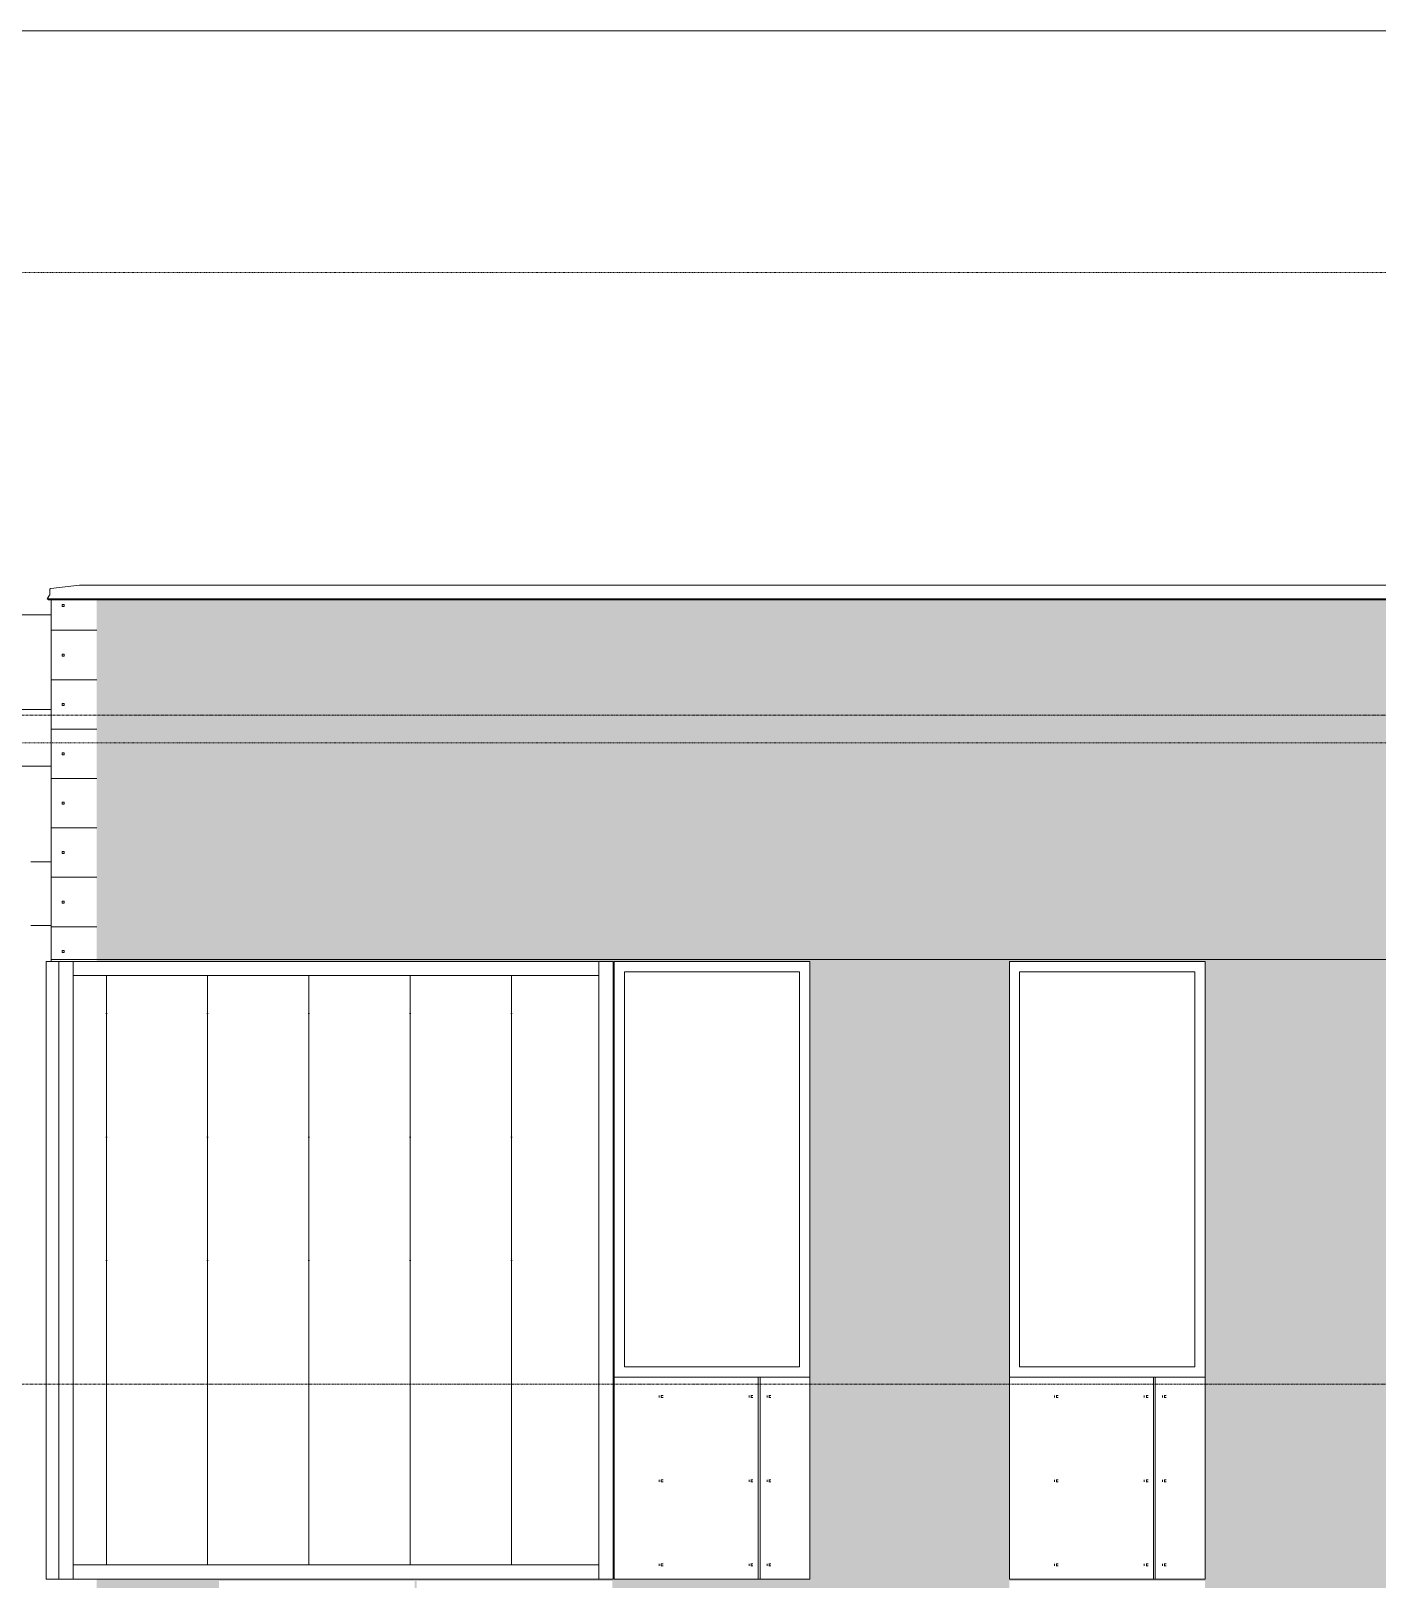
# Model space of a CAD drawing. Header units: inches. Extents: x -4169 to 1533, y -251 to 585.
# Drawn here: x -1072.8 to -811.3, y 226.1 to 527 of the extents above; entities that cross this region are included whole.
import ezdxf

# ---------------------------------------------------------------- set-up
doc = ezdxf.new("R2010")
doc.units = ezdxf.units.IN
doc.header["$MEASUREMENT"] = 0
doc.linetypes.add('Aligning Line 1_8_', pattern=[0.25, 0.125, -0.125])
doc.linetypes.add('Grid Line 1_2_', pattern=[0.875, 0.5, -0.125, 0.125, -0.125])
for name, color, linetype, lineweight in [('0-4', 10, 'Continuous', 5), ('A-FLOR-LEVL-1', 51, 'Grid Line 1_2_', 9), ('A-GENM', 5, 'Continuous', 9), ('A-GLAZ-CWMG', 51, 'Continuous', 9), ('A-WALL', 113, 'Continuous', 13), ('A-WALL-PATT-1', 111, 'Continuous', 9), ('G-ANNO-SYMB', 111, 'Aligning Line 1_8_', 9), ('G-ANNO-SYMB-1', 147, 'Aligning Line 1_8_', 9)]:
    doc.layers.add(name, color=color, linetype=linetype, lineweight=lineweight)
pattern_1 = [(0, (-186.854, 136.604), (-120, 76.8), [0.392, -119.607]), (0, (-186.854, 136.996), (-120, 76.8), [0.392, -119.607]), (0, (-186.854, 146.204), (-120, 76.8), [0.392, -119.607]), (0, (-186.854, 146.596), (-120, 76.8), [0.392, -119.607]), (0, (-186.854, 155.804), (-120, 76.8), [0.392, -119.607]), (0, (-186.854, 156.196), (-120, 76.8), [0.392, -119.607]), (0, (-186.854, 165.404), (-120, 76.8), [0.392, -119.607]), (0, (-186.854, 165.796), (-120, 76.8), [0.392, -119.607]), (0, (-186.854, 175.004), (-120, 76.8), [0.392, -119.607]), (0, (-186.854, 175.396), (-120, 76.8), [0.392, -119.607]), (0, (-186.854, 184.604), (-120, 76.8), [0.392, -119.607]), (0, (-186.854, 184.996), (-120, 76.8), [0.392, -119.607]), (0, (-186.854, 194.204), (-120, 76.8), [0.392, -119.607]), (0, (-186.854, 194.596), (-120, 76.8), [0.392, -119.607]), (0, (-186.854, 203.804), (-120, 76.8), [0.392, -119.607]), (0, (-186.854, 204.196), (-120, 76.8), [0.392, -119.607]), (0, (-166.854, 136.604), (-120, 76.8), [0.392, -119.607]), (0, (-166.854, 136.996), (-120, 76.8), [0.392, -119.607]), (0, (-166.854, 146.204), (-120, 76.8), [0.392, -119.607]), (0, (-166.854, 146.596), (-120, 76.8), [0.392, -119.607]), (0, (-166.854, 155.804), (-120, 76.8), [0.392, -119.607]), (0, (-166.854, 156.196), (-120, 76.8), [0.392, -119.607]), (0, (-166.854, 165.404), (-120, 76.8), [0.392, -119.607]), (0, (-166.854, 165.796), (-120, 76.8), [0.392, -119.607]), (0, (-166.854, 175.004), (-120, 76.8), [0.392, -119.607]), (0, (-166.854, 175.396), (-120, 76.8), [0.392, -119.607]), (0, (-166.854, 184.604), (-120, 76.8), [0.392, -119.607]), (0, (-166.854, 184.996), (-120, 76.8), [0.392, -119.607]), (0, (-166.854, 194.204), (-120, 76.8), [0.392, -119.607]), (0, (-166.854, 194.596), (-120, 76.8), [0.392, -119.607]), (0, (-166.854, 203.804), (-120, 76.8), [0.392, -119.607]), (0, (-166.854, 204.196), (-120, 76.8), [0.392, -119.607]), (0, (-146.854, 136.604), (-120, 76.8), [0.392, -119.607]), (0, (-146.854, 136.996), (-120, 76.8), [0.392, -119.607]), (0, (-146.854, 146.204), (-120, 76.8), [0.392, -119.607]), (0, (-146.854, 146.596), (-120, 76.8), [0.392, -119.607]), (0, (-146.854, 155.804), (-120, 76.8), [0.392, -119.607]), (0, (-146.854, 156.196), (-120, 76.8), [0.392, -119.607]), (0, (-146.854, 165.404), (-120, 76.8), [0.392, -119.607]), (0, (-146.854, 165.796), (-120, 76.8), [0.392, -119.607]), (0, (-146.854, 175.004), (-120, 76.8), [0.392, -119.607]), (0, (-146.854, 175.396), (-120, 76.8), [0.392, -119.607]), (0, (-146.854, 184.604), (-120, 76.8), [0.392, -119.607]), (0, (-146.854, 184.996), (-120, 76.8), [0.392, -119.607]), (0, (-146.854, 194.204), (-120, 76.8), [0.392, -119.607]), (0, (-146.854, 194.596), (-120, 76.8), [0.392, -119.607]), (0, (-146.854, 203.804), (-120, 76.8), [0.392, -119.607]), (0, (-146.854, 204.196), (-120, 76.8), [0.392, -119.607]), (0, (-126.854, 136.604), (-120, 76.8), [0.392, -119.607]), (0, (-126.854, 136.996), (-120, 76.8), [0.392, -119.607]), (0, (-126.854, 146.204), (-120, 76.8), [0.392, -119.607]), (0, (-126.854, 146.596), (-120, 76.8), [0.392, -119.607]), (0, (-126.854, 155.804), (-120, 76.8), [0.392, -119.607]), (0, (-126.854, 156.196), (-120, 76.8), [0.392, -119.607]), (0, (-126.854, 165.404), (-120, 76.8), [0.392, -119.607]), (0, (-126.854, 165.796), (-120, 76.8), [0.392, -119.607]), (0, (-126.854, 175.004), (-120, 76.8), [0.392, -119.607]), (0, (-126.854, 175.396), (-120, 76.8), [0.392, -119.607]), (0, (-126.854, 184.604), (-120, 76.8), [0.392, -119.607]), (0, (-126.854, 184.996), (-120, 76.8), [0.392, -119.607]), (0, (-126.854, 194.204), (-120, 76.8), [0.392, -119.607]), (0, (-126.854, 194.596), (-120, 76.8), [0.392, -119.607]), (0, (-126.854, 203.804), (-120, 76.8), [0.392, -119.607]), (0, (-126.854, 204.196), (-120, 76.8), [0.392, -119.607]), (0, (-106.854, 136.604), (-120, 76.8), [0.392, -119.607]), (0, (-106.854, 136.996), (-120, 76.8), [0.392, -119.607]), (0, (-106.854, 146.204), (-120, 76.8), [0.392, -119.607]), (0, (-106.854, 146.596), (-120, 76.8), [0.392, -119.607]), (0, (-106.854, 155.804), (-120, 76.8), [0.392, -119.607]), (0, (-106.854, 156.196), (-120, 76.8), [0.392, -119.607]), (0, (-106.854, 165.404), (-120, 76.8), [0.392, -119.607]), (0, (-106.854, 165.796), (-120, 76.8), [0.392, -119.607]), (0, (-106.854, 175.004), (-120, 76.8), [0.392, -119.607]), (0, (-106.854, 175.396), (-120, 76.8), [0.392, -119.607]), (0, (-106.854, 184.604), (-120, 76.8), [0.392, -119.607]), (0, (-106.854, 184.996), (-120, 76.8), [0.392, -119.607]), (0, (-106.854, 194.204), (-120, 76.8), [0.392, -119.607]), (0, (-106.854, 194.596), (-120, 76.8), [0.392, -119.607]), (0, (-106.854, 203.804), (-120, 76.8), [0.392, -119.607]), (0, (-106.854, 204.196), (-120, 76.8), [0.392, -119.607]), (0, (-86.854, 136.604), (-120, 76.8), [0.392, -119.607]), (0, (-86.854, 136.996), (-120, 76.8), [0.392, -119.607]), (0, (-86.854, 146.204), (-120, 76.8), [0.392, -119.607]), (0, (-86.854, 146.596), (-120, 76.8), [0.392, -119.607]), (0, (-86.854, 155.804), (-120, 76.8), [0.392, -119.607]), (0, (-86.854, 156.196), (-120, 76.8), [0.392, -119.607]), (0, (-86.854, 165.404), (-120, 76.8), [0.392, -119.607]), (0, (-86.854, 165.796), (-120, 76.8), [0.392, -119.607]), (0, (-86.854, 175.004), (-120, 76.8), [0.392, -119.607]), (0, (-86.854, 175.396), (-120, 76.8), [0.392, -119.607]), (0, (-86.854, 184.604), (-120, 76.8), [0.392, -119.607]), (0, (-86.854, 184.996), (-120, 76.8), [0.392, -119.607]), (0, (-86.854, 194.204), (-120, 76.8), [0.392, -119.607]), (0, (-86.854, 194.596), (-120, 76.8), [0.392, -119.607]), (0, (-86.854, 203.804), (-120, 76.8), [0.392, -119.607]), (0, (-86.854, 204.196), (-120, 76.8), [0.392, -119.607]), (90, (-193.31, 151.2), (-120, 7e-15), [9.6, -67.2]), (90, (-186.85, 136.6), (-120, 7e-15), [0.392, -76.407]), (90, (-186.85, 146.2), (-120, 7e-15), [0.392, -76.407]), (90, (-186.85, 155.8), (-120, 7e-15), [0.392, -76.407]), (90, (-186.85, 165.4), (-120, 7e-15), [0.392, -76.407]), (90, (-186.85, 175), (-120, 7e-15), [0.392, -76.407]), (90, (-186.85, 184.6), (-120, 7e-15), [0.392, -76.407]), (90, (-186.85, 194.2), (-120, 7e-15), [0.392, -76.407]), (90, (-186.85, 203.8), (-120, 7e-15), [0.392, -76.407]), (90, (-186.46, 136.6), (-120, 7e-15), [0.392, -76.407]), (90, (-186.46, 146.2), (-120, 7e-15), [0.392, -76.407]), (90, (-186.46, 155.8), (-120, 7e-15), [0.392, -76.407]), (90, (-186.46, 165.4), (-120, 7e-15), [0.392, -76.407]), (90, (-186.46, 175), (-120, 7e-15), [0.392, -76.407]), (90, (-186.46, 184.6), (-120, 7e-15), [0.392, -76.407]), (90, (-186.46, 194.2), (-120, 7e-15), [0.392, -76.407]), (90, (-186.46, 203.8), (-120, 7e-15), [0.392, -76.407]), (90, (-177.16, 170.4), (-120, 7e-15), [9.6, -67.2]), (90, (-177.16, 199.2), (-120, 7e-15), [9.6, -67.2]), (90, (-166.85, 136.6), (-120, 7e-15), [0.392, -76.407]), (90, (-166.85, 146.2), (-120, 7e-15), [0.392, -76.407]), (90, (-166.85, 155.8), (-120, 7e-15), [0.392, -76.407]), (90, (-166.85, 165.4), (-120, 7e-15), [0.392, -76.407]), (90, (-166.85, 175), (-120, 7e-15), [0.392, -76.407]), (90, (-166.85, 184.6), (-120, 7e-15), [0.392, -76.407]), (90, (-166.85, 194.2), (-120, 7e-15), [0.392, -76.407]), (90, (-166.85, 203.8), (-120, 7e-15), [0.392, -76.407]), (90, (-166.46, 136.6), (-120, 7e-15), [0.392, -76.407]), (90, (-166.46, 146.2), (-120, 7e-15), [0.392, -76.407]), (90, (-166.46, 155.8), (-120, 7e-15), [0.392, -76.407]), (90, (-166.46, 165.4), (-120, 7e-15), [0.392, -76.407]), (90, (-166.46, 175), (-120, 7e-15), [0.392, -76.407]), (90, (-166.46, 184.6), (-120, 7e-15), [0.392, -76.407]), (90, (-166.46, 194.2), (-120, 7e-15), [0.392, -76.407]), (90, (-166.46, 203.8), (-120, 7e-15), [0.392, -76.407]), (90, (-146.85, 136.6), (-120, 7e-15), [0.392, -76.407]), (90, (-146.85, 146.2), (-120, 7e-15), [0.392, -76.407]), (90, (-146.85, 155.8), (-120, 7e-15), [0.392, -76.407]), (90, (-146.85, 165.4), (-120, 7e-15), [0.392, -76.407]), (90, (-146.85, 175), (-120, 7e-15), [0.392, -76.407]), (90, (-146.85, 184.6), (-120, 7e-15), [0.392, -76.407]), (90, (-146.85, 194.2), (-120, 7e-15), [0.392, -76.407]), (90, (-146.85, 203.8), (-120, 7e-15), [0.392, -76.407]), (90, (-146.46, 136.6), (-120, 7e-15), [0.392, -76.407]), (90, (-146.46, 146.2), (-120, 7e-15), [0.392, -76.407]), (90, (-146.46, 155.8), (-120, 7e-15), [0.392, -76.407]), (90, (-146.46, 165.4), (-120, 7e-15), [0.392, -76.407]), (90, (-146.46, 175), (-120, 7e-15), [0.392, -76.407]), (90, (-146.46, 184.6), (-120, 7e-15), [0.392, -76.407]), (90, (-146.46, 194.2), (-120, 7e-15), [0.392, -76.407]), (90, (-146.46, 203.8), (-120, 7e-15), [0.392, -76.407]), (90, (-136.61, 141.6), (-120, 7e-15), [9.6, -67.2]), (90, (-136.61, 180), (-120, 7e-15), [9.6, -67.2]), (90, (-126.85, 136.6), (-120, 7e-15), [0.392, -76.407]), (90, (-126.85, 146.2), (-120, 7e-15), [0.392, -76.407]), (90, (-126.85, 155.8), (-120, 7e-15), [0.392, -76.407]), (90, (-126.85, 165.4), (-120, 7e-15), [0.392, -76.407]), (90, (-126.85, 175), (-120, 7e-15), [0.392, -76.407]), (90, (-126.85, 184.6), (-120, 7e-15), [0.392, -76.407]), (90, (-126.85, 194.2), (-120, 7e-15), [0.392, -76.407]), (90, (-126.85, 203.8), (-120, 7e-15), [0.392, -76.407]), (90, (-126.46, 136.6), (-120, 7e-15), [0.392, -76.407]), (90, (-126.46, 146.2), (-120, 7e-15), [0.392, -76.407]), (90, (-126.46, 155.8), (-120, 7e-15), [0.392, -76.407]), (90, (-126.46, 165.4), (-120, 7e-15), [0.392, -76.407]), (90, (-126.46, 175), (-120, 7e-15), [0.392, -76.407]), (90, (-126.46, 184.6), (-120, 7e-15), [0.392, -76.407]), (90, (-126.46, 194.2), (-120, 7e-15), [0.392, -76.407]), (90, (-126.46, 203.8), (-120, 7e-15), [0.392, -76.407]), (90, (-115.78, 160.8), (-120, 7e-15), [9.6, -67.2]), (90, (-106.85, 136.6), (-120, 7e-15), [0.392, -76.407]), (90, (-106.85, 146.2), (-120, 7e-15), [0.392, -76.407]), (90, (-106.85, 155.8), (-120, 7e-15), [0.392, -76.407]), (90, (-106.85, 165.4), (-120, 7e-15), [0.392, -76.407]), (90, (-106.85, 175), (-120, 7e-15), [0.392, -76.407]), (90, (-106.85, 184.6), (-120, 7e-15), [0.392, -76.407]), (90, (-106.85, 194.2), (-120, 7e-15), [0.392, -76.407]), (90, (-106.85, 203.8), (-120, 7e-15), [0.392, -76.407]), (90, (-106.46, 136.6), (-120, 7e-15), [0.392, -76.407]), (90, (-106.46, 146.2), (-120, 7e-15), [0.392, -76.407]), (90, (-106.46, 155.8), (-120, 7e-15), [0.392, -76.407]), (90, (-106.46, 165.4), (-120, 7e-15), [0.392, -76.407]), (90, (-106.46, 175), (-120, 7e-15), [0.392, -76.407]), (90, (-106.46, 184.6), (-120, 7e-15), [0.392, -76.407]), (90, (-106.46, 194.2), (-120, 7e-15), [0.392, -76.407]), (90, (-106.46, 203.8), (-120, 7e-15), [0.392, -76.407]), (90, (-95.1, 132), (-120, 7e-15), [9.6, -67.2]), (90, (-95.1, 189.6), (-120, 7e-15), [9.6, -67.2]), (90, (-86.85, 136.6), (-120, 7e-15), [0.392, -76.407]), (90, (-86.85, 146.2), (-120, 7e-15), [0.392, -76.407]), (90, (-86.85, 155.8), (-120, 7e-15), [0.392, -76.407]), (90, (-86.85, 165.4), (-120, 7e-15), [0.392, -76.407]), (90, (-86.85, 175), (-120, 7e-15), [0.392, -76.407]), (90, (-86.85, 184.6), (-120, 7e-15), [0.392, -76.407]), (90, (-86.85, 194.2), (-120, 7e-15), [0.392, -76.407]), (90, (-86.85, 203.8), (-120, 7e-15), [0.392, -76.407]), (90, (-86.46, 136.6), (-120, 7e-15), [0.392, -76.407]), (90, (-86.46, 146.2), (-120, 7e-15), [0.392, -76.407]), (90, (-86.46, 155.8), (-120, 7e-15), [0.392, -76.407]), (90, (-86.46, 165.4), (-120, 7e-15), [0.392, -76.407]), (90, (-86.46, 175), (-120, 7e-15), [0.392, -76.407]), (90, (-86.46, 184.6), (-120, 7e-15), [0.392, -76.407]), (90, (-86.46, 194.2), (-120, 7e-15), [0.392, -76.407]), (90, (-86.46, 203.8), (-120, 7e-15), [0.392, -76.407]), (180, (-82.16, 132), (-120, 76.8), [120, 0, 0, 0]), (180, (-82.16, 141.6), (-120, 76.8), [120, 0, 0, 0]), (180, (-82.16, 151.2), (-120, 76.8), [120, 0, 0, 0]), (180, (-82.16, 160.8), (-120, 76.8), [120, 0, 0, 0]), (180, (-82.16, 170.4), (-120, 76.8), [120, 0, 0, 0]), (180, (-82.16, 180), (-120, 76.8), [120, 0, 0, 0]), (180, (-82.16, 189.6), (-120, 76.8), [120, 0, 0, 0]), (180, (-82.16, 199.2), (-120, 76.8), [120, 0, 0, 0])]

# ---------------------------------------------------------------- blocks, each defined once
blk = doc.blocks.new('CTR - 2nd Phase_rvt-2-BUILDING ELEVATION - SOUTH')
at = {"layer": 'A-FLOR-LEVL-1'}
for p, q in [((9609.49, 394), (12558.48, 394)), ((9609.49, 264), (12558.48, 264))]:
    blk.add_line(p, q, dxfattribs=at)
at = {"layer": 'G-ANNO-SYMB-1'}
for p, q in [((12461.78, 526.95), (9706.24, 526.95)), ((12461.78, 388.59), (9706.24, 388.59))]:
    blk.add_line(p, q, dxfattribs=at)
blk = doc.blocks.new('CTR  - Topography_rvt-2-BUILDING ELEVATION - SOUTH')
at = {"layer": 'G-ANNO-SYMB-1'}
blk.add_line((12461.78, 480), (9742.88, 480), dxfattribs=at)
blk = doc.blocks.new('CTR - 1st Phase - Common Walls_rvt-2-BUILDING ELEVATION - SOUTH')
at = {"layer": 'A-FLOR-LEVL-1'}
for p, q in [((9609.49, 394), (12558.48, 394)), ((9609.49, 264), (12558.48, 264))]:
    blk.add_line(p, q, dxfattribs=at)
at = {"layer": 'G-ANNO-SYMB-1'}
for p, q in [((12461.73, 526.95), (9706.24, 526.95)), ((12428.12, 526.95), (9706.24, 526.95)), ((12461.78, 480), (9706.24, 480))]:
    blk.add_line(p, q, dxfattribs=at)
blk = doc.blocks.new('Basic Wall _ EXT - FIBER CEMENT - SMALL - ___-1820305-BUILDING ELEVATION - SOUTH')
at = {"layer": 'A-WALL'}
for p, q in [((9979.92, 417.44), (9979.92, 418.35)), ((9980.14, 418.6), (9985.72, 419.28)), ((9985.72, 419.28), (9985.78, 419.28)), ((10845.83, 419.28), (9985.75, 419.28)), ((9979.41, 416.57), (9979.88, 417.3)), ((9979.6, 416.45), (9979.41, 416.57)), ((9979.41, 416.57), (10852.17, 416.57)), ((9979.73, 416.42), (10851.85, 416.42))]:
    blk.add_line(p, q, dxfattribs=at)
at = {"layer": 'A-WALL', "flags": 128}
for points in [[(9979.92, 418.35), (9979.93, 418.41), (9979.95, 418.47), (9979.98, 418.52), (9980.03, 418.56), (9980.08, 418.59), (9980.14, 418.6)], [(9979.73, 416.42), (9979.72, 416.42), (9979.65, 416.43), (9979.6, 416.45)], [(9979.88, 417.3), (9979.9, 417.35), (9979.91, 417.39), (9979.92, 417.44)]]:
    blk.add_lwpolyline(points, dxfattribs=at)
blk = doc.blocks.new('_THE_ WINDOW _ DOOR - Window - 2nd _ 3rd Floors-V18-BUILDING ELEVATION - SOUTH')
at = {"layer": 'A-GENM'}
h = blk.add_hatch(dxfattribs=at)
h.set_pattern_fill('FP_39', color=256, style=0, pattern_type=2)
h.set_pattern_definition([(0, (12087.74, 163.18), (-38.4, 120.38), [0.392, -38.007]), (0, (12087.74, 163.57), (-38.4, 120.38), [0.392, -38.007]), (0, (12087.74, 179.54), (-38.4, 120.38), [0.392, -38.007]), (0, (12087.74, 179.93), (-38.4, 120.38), [0.392, -38.007]), (0, (12087.74, 195.89), (-38.4, 120.38), [0.392, -38.007]), (0, (12087.74, 196.29), (-38.4, 120.38), [0.392, -38.007]), (0, (12087.74, 212.25), (-38.4, 120.38), [0.392, -38.007]), (0, (12087.74, 212.64), (-38.4, 120.38), [0.392, -38.007]), (0, (12087.74, 228.61), (-38.4, 120.38), [0.392, -38.007]), (0, (12087.74, 229), (-38.4, 120.38), [0.392, -38.007]), (0, (12087.74, 244.96), (-38.4, 120.38), [0.392, -38.007]), (0, (12087.74, 245.36), (-38.4, 120.375), [0.392, -38.007]), (0, (12087.74, 261.32), (-38.4, 120.375), [0.392, -38.007]), (0, (12087.74, 261.71), (-38.4, 120.375), [0.392, -38.007]), (0, (12087.74, 277.68), (-38.4, 120.375), [0.392, -38.007]), (0, (12087.74, 278.07), (-38.4, 120.375), [0.392, -38.007]), (0, (12105.19, 163.18), (-38.4, 120.38), [0.392, -38.007]), (0, (12105.19, 163.57), (-38.4, 120.38), [0.392, -38.007]), (0, (12105.19, 179.54), (-38.4, 120.38), [0.392, -38.007]), (0, (12105.19, 179.93), (-38.4, 120.38), [0.392, -38.007]), (0, (12105.19, 195.89), (-38.4, 120.38), [0.392, -38.007]), (0, (12105.19, 196.29), (-38.4, 120.38), [0.392, -38.007]), (0, (12105.19, 212.25), (-38.4, 120.38), [0.392, -38.007]), (0, (12105.19, 212.64), (-38.4, 120.38), [0.392, -38.007]), (0, (12105.19, 228.61), (-38.4, 120.38), [0.392, -38.007]), (0, (12105.19, 229), (-38.4, 120.38), [0.392, -38.007]), (0, (12105.19, 244.96), (-38.4, 120.375), [0.392, -38.007]), (0, (12105.19, 245.36), (-38.4, 120.375), [0.392, -38.007]), (0, (12105.19, 261.32), (-38.4, 120.375), [0.392, -38.007]), (0, (12105.19, 261.71), (-38.4, 120.375), [0.392, -38.007]), (0, (12105.19, 277.68), (-38.4, 120.375), [0.392, -38.007]), (0, (12105.19, 278.07), (-38.4, 120.375), [0.392, -38.007]), (0, (12122.64, 163.18), (-38.4, 120.38), [0.392, -38.007]), (0, (12122.64, 163.57), (-38.4, 120.38), [0.392, -38.007]), (0, (12122.64, 179.54), (-38.4, 120.38), [0.392, -38.007]), (0, (12122.64, 179.93), (-38.4, 120.38), [0.392, -38.007]), (0, (12122.64, 195.89), (-38.4, 120.38), [0.392, -38.007]), (0, (12122.64, 196.29), (-38.4, 120.38), [0.392, -38.007]), (0, (12122.64, 212.25), (-38.4, 120.38), [0.392, -38.007]), (0, (12122.64, 212.64), (-38.4, 120.38), [0.392, -38.007]), (0, (12122.64, 228.61), (-38.4, 120.38), [0.392, -38.007]), (0, (12122.64, 229), (-38.4, 120.38), [0.392, -38.007]), (0, (12122.64, 244.96), (-38.4, 120.375), [0.392, -38.007]), (0, (12122.64, 245.36), (-38.4, 120.375), [0.392, -38.007]), (0, (12122.64, 261.32), (-38.4, 120.375), [0.392, -38.007]), (0, (12122.64, 261.71), (-38.4, 120.375), [0.392, -38.007]), (0, (12122.64, 277.68), (-38.4, 120.375), [0.392, -38.007]), (0, (12122.64, 278.07), (-38.4, 120.375), [0.392, -38.007]), (90, (12086.002, 160.625), (-38.4, 2e-15), [120, -0.375]), (90, (12086.377, 160.625), (-38.4, 2e-15), [120, -0.375]), (90, (12087.743, 163.18), (-38.4, 2e-15), [0.392, -119.982]), (90, (12087.743, 179.536), (-38.4, 2e-15), [0.392, -119.982]), (90, (12087.743, 195.893), (-38.4, 2e-15), [0.392, -119.982]), (90, (12087.743, 212.25), (-38.4, 2e-15), [0.392, -119.982]), (90, (12087.743, 228.607), (-38.4, 2e-15), [0.392, -119.982]), (90, (12087.743, 244.964), (-38.4, 2e-15), [0.392, -119.982]), (90, (12087.743, 261.322), (-38.4, 2e-15), [0.392, -119.982]), (90, (12087.743, 277.68), (-38.4, 2e-15), [0.392, -119.982]), (90, (12088.136, 163.18), (-38.4, 2e-15), [0.392, -119.982]), (90, (12088.136, 179.536), (-38.4, 2e-15), [0.392, -119.982]), (90, (12088.136, 195.893), (-38.4, 2e-15), [0.392, -119.982]), (90, (12088.136, 212.25), (-38.4, 2e-15), [0.392, -119.982]), (90, (12088.136, 228.607), (-38.4, 2e-15), [0.392, -119.982]), (90, (12088.136, 244.964), (-38.4, 2e-15), [0.392, -119.982]), (90, (12088.136, 261.322), (-38.4, 2e-15), [0.392, -119.982]), (90, (12088.136, 277.68), (-38.4, 2e-15), [0.392, -119.982]), (90, (12105.193, 163.18), (-38.4, 2e-15), [0.392, -119.982]), (90, (12105.193, 179.536), (-38.4, 2e-15), [0.392, -119.982]), (90, (12105.193, 195.893), (-38.4, 2e-15), [0.392, -119.982]), (90, (12105.193, 212.25), (-38.4, 2e-15), [0.392, -119.982]), (90, (12105.193, 228.607), (-38.4, 2e-15), [0.392, -119.982]), (90, (12105.193, 244.964), (-38.4, 2e-15), [0.392, -119.982]), (90, (12105.193, 261.322), (-38.4, 2e-15), [0.392, -119.982]), (90, (12105.193, 277.68), (-38.4, 2e-15), [0.392, -119.982]), (90, (12105.586, 163.18), (-38.4, 2e-15), [0.392, -119.982]), (90, (12105.586, 179.536), (-38.4, 2e-15), [0.392, -119.982]), (90, (12105.586, 195.893), (-38.4, 2e-15), [0.392, -119.982]), (90, (12105.586, 212.25), (-38.4, 2e-15), [0.392, -119.982]), (90, (12105.586, 228.607), (-38.4, 2e-15), [0.392, -119.982]), (90, (12105.586, 244.964), (-38.4, 2e-15), [0.392, -119.982]), (90, (12105.586, 261.322), (-38.4, 2e-15), [0.392, -119.982]), (90, (12105.586, 277.68), (-38.4, 2e-15), [0.392, -119.982]), (90, (12122.643, 163.18), (-38.4, 2e-15), [0.392, -119.982]), (90, (12122.643, 179.536), (-38.4, 2e-15), [0.392, -119.982]), (90, (12122.643, 195.893), (-38.4, 2e-15), [0.392, -119.982]), (90, (12122.643, 212.25), (-38.4, 2e-15), [0.392, -119.982]), (90, (12122.643, 228.607), (-38.4, 2e-15), [0.392, -119.982]), (90, (12122.643, 244.964), (-38.4, 2e-15), [0.392, -119.982]), (90, (12122.643, 261.322), (-38.4, 2e-15), [0.392, -119.982]), (90, (12122.643, 277.68), (-38.4, 2e-15), [0.392, -119.982]), (90, (12123.036, 163.18), (-38.4, 2e-15), [0.392, -119.982]), (90, (12123.036, 179.536), (-38.4, 2e-15), [0.392, -119.982]), (90, (12123.036, 195.893), (-38.4, 2e-15), [0.392, -119.982]), (90, (12123.036, 212.25), (-38.4, 2e-15), [0.392, -119.982]), (90, (12123.036, 228.607), (-38.4, 2e-15), [0.392, -119.982]), (90, (12123.036, 244.964), (-38.4, 2e-15), [0.392, -119.982]), (90, (12123.036, 261.322), (-38.4, 2e-15), [0.392, -119.982]), (90, (12123.036, 277.68), (-38.4, 2e-15), [0.392, -119.982]), (180, (12124.4, 160.25), (-38.4, 120.38), [38.025, -0.375]), (180, (12124.4, 160.62), (-38.4, 120.38), [38.025, -0.375])])
h.paths.add_polyline_path([(12082.4, 105.75), (12086, 105.77), (12086, 145), (12047.98, 145), (12047.98, 105.75), (12081.71, 105.75)], flags=0)
for p, q in [((12086, 225.75), (12047.98, 225.75)), ((12047.98, 225.75), (12047.98, 145)), ((12086, 145), (12086, 225.75)), ((12049.98, 147), (12049.98, 223.75)), ((12049.98, 223.75), (12084, 223.75)), ((12084, 223.75), (12084, 147)), ((12047.98, 145), (12047.98, 105.75)), ((12047.98, 145), (12086, 145)), ((12084, 147), (12049.98, 147)), ((12086, 105.75), (12086, 145)), ((12047.98, 105.75), (12086, 105.75))]:
    blk.add_line(p, q, dxfattribs=at)
blk = doc.blocks.new('Basic Wall _ EXT - FIBER CEMENT - SMALL - ___-1939673-BUILDING ELEVATION - SOUTH')
at = {"layer": 'A-WALL'}
for p, q in [((9979.92, 418.35), (9979.92, 417.44)), ((9985.72, 419.28), (9980.14, 418.6)), ((9985.78, 419.28), (9985.72, 419.28)), ((9979.88, 417.3), (9979.41, 416.57)), ((9979.41, 416.57), (9979.6, 416.45))]:
    blk.add_line(p, q, dxfattribs=at)
at = {"layer": 'A-WALL', "flags": 128}
for points in [[(9980.14, 418.6), (9980.08, 418.59), (9980.03, 418.56), (9979.98, 418.52), (9979.95, 418.47), (9979.93, 418.41), (9979.92, 418.35)], [(9979.6, 416.45), (9979.65, 416.43), (9979.72, 416.42)], [(9979.92, 417.44), (9979.91, 417.39), (9979.9, 417.35), (9979.88, 417.3)]]:
    blk.add_lwpolyline(points, dxfattribs=at)
blk = doc.blocks.new('Rectangular Mullion - Profile_Polycarbonate_Upper and left-V41-BUILDING ELEVATION - SOUTH')
at = {"layer": 'A-GLAZ-CWMG'}
for p, q in [((9979.19, 346.12), (9981.69, 346.12)), ((9979.19, 226.12), (9979.19, 346.12)), ((9981.69, 226.12), (9979.19, 226.12))]:
    blk.add_line(p, q, dxfattribs=at)
blk = doc.blocks.new('077123 - Manufactured Gutters and Downspouts - 077123 - Manufactured Gutters and Downspouts-2003419-BUILDING ELEVATION - SOUTH')
at = {"layer": 'A-GENM'}
for p, q in [((9969.52, 413.51), (9980.19, 413.51)), ((9980.19, 395.11), (9969.52, 395.11)), ((9972.88, 384.1), (9980.19, 384.1)), ((9976.21, 365.5), (9980.19, 365.5)), ((9980.19, 353.15), (9976.21, 353.15)), ((9976.21, 353.15), (9980.19, 353.15))]:
    blk.add_line(p, q, dxfattribs=at)
blk = doc.blocks.new('Rectangular Mullion - Profile_Polycarbonate_Upper and left-1994732-BUILDING ELEVATION - SOUTH')
at = {"layer": 'A-GLAZ-CWMG'}
for p, q in [((9984.44, 346.12), (10086.64, 346.12)), ((9984.44, 343.38), (9984.44, 346.12)), ((10086.64, 346.12), (10086.64, 343.38)), ((10086.64, 343.38), (9984.44, 343.38))]:
    blk.add_line(p, q, dxfattribs=at)
blk = doc.blocks.new('Rectangular Mullion - Profile_Polycarbonate_Lower-1994733-BUILDING ELEVATION - SOUTH')
at = {"layer": 'A-GLAZ-CWMG'}
for p, q in [((9984.44, 226.12), (9984.44, 228.87)), ((9984.44, 228.87), (10086.64, 228.87)), ((10086.64, 228.87), (10086.64, 226.12)), ((10086.64, 226.12), (9984.44, 226.12))]:
    blk.add_line(p, q, dxfattribs=at)
blk = doc.blocks.new('Rectangular Mullion - Profile_Polycarbonate_Upper and left-V46-BUILDING ELEVATION - SOUTH')
at = {"layer": 'A-GLAZ-CWMG'}
for p, q in [((9981.69, 346.12), (9984.44, 346.12)), ((9981.69, 226.12), (9981.69, 346.12)), ((9984.44, 346.12), (9984.44, 226.12)), ((9984.44, 226.12), (9981.69, 226.12))]:
    blk.add_line(p, q, dxfattribs=at)
blk = doc.blocks.new('Rectangular Mullion - Profile_Polycarbonate_right-1741241-BUILDING ELEVATION - SOUTH')
at = {"layer": 'A-GLAZ-CWMG'}
for p, q in [((11103.86, 346.13), (11106.61, 346.13)), ((11103.86, 226.12), (11103.86, 346.13)), ((11106.61, 346.13), (11106.61, 226.12)), ((11106.61, 226.12), (11103.86, 226.12))]:
    blk.add_line(p, q, dxfattribs=at)

msp = doc.modelspace()

# ---------------------------------------------------------------- hatches: boundary and pattern name
at = {"layer": 'A-WALL-PATT-1'}
h = msp.add_hatch(dxfattribs=at)
h.set_pattern_fill('FP_35', color=256, style=0, pattern_type=2)
h.set_pattern_definition(pattern_1)
h.paths.add_polyline_path([(-1068.92, 346.5), (-1060.05, 346.5), (-1060.05, 416.42), (-1068.92, 416.42), (-1068.92, 348.25)], flags=0)
h = msp.add_hatch(dxfattribs=at)
h.set_pattern_fill('FP_35', color=256, style=0, pattern_type=2)
h.set_pattern_definition(pattern_1)
h.paths.add_polyline_path([(-1060.05, 346.5), (-197.72, 346.5), (-197.72, 416.42), (-1060.05, 416.42), (-1060.05, 348.25)], flags=0)
h = msp.add_hatch(dxfattribs=at)
h.set_pattern_fill('FP_34', color=256, style=0, pattern_type=2)
h.set_pattern_definition([(0, (-190.17, 108.3), (-38.4, 120.375), [0.392, -38.007]), (0, (-190.17, 108.7), (-38.4, 120.375), [0.392, -38.007]), (0, (-190.17, 124.66), (-38.4, 120.375), [0.392, -38.007]), (0, (-190.17, 125.05), (-38.4, 120.375), [0.392, -38.007]), (0, (-190.17, 141.02), (-38.4, 120.375), [0.392, -38.007]), (0, (-190.17, 141.41), (-38.4, 120.375), [0.392, -38.007]), (0, (-190.17, 157.38), (-38.4, 120.375), [0.392, -38.007]), (0, (-190.17, 157.77), (-38.4, 120.375), [0.392, -38.007]), (0, (-190.17, 173.73), (-38.4, 120.375), [0.392, -38.007]), (0, (-190.17, 174.12), (-38.4, 120.375), [0.392, -38.007]), (0, (-190.17, 190.09), (-38.4, 120.375), [0.392, -38.007]), (0, (-190.17, 190.48), (-38.4, 120.375), [0.392, -38.007]), (0, (-190.17, 206.45), (-38.4, 120.375), [0.392, -38.007]), (0, (-190.17, 206.84), (-38.4, 120.375), [0.392, -38.007]), (0, (-190.17, 222.8), (-38.4, 120.375), [0.392, -38.007]), (0, (-190.17, 223.2), (-38.4, 120.375), [0.392, -38.007]), (0, (-172.72, 108.3), (-38.4, 120.375), [0.392, -38.007]), (0, (-172.72, 108.7), (-38.4, 120.375), [0.392, -38.007]), (0, (-172.72, 124.66), (-38.4, 120.375), [0.392, -38.007]), (0, (-172.72, 125.05), (-38.4, 120.375), [0.392, -38.007]), (0, (-172.72, 141.02), (-38.4, 120.375), [0.392, -38.007]), (0, (-172.72, 141.41), (-38.4, 120.375), [0.392, -38.007]), (0, (-172.72, 157.38), (-38.4, 120.375), [0.392, -38.007]), (0, (-172.72, 157.77), (-38.4, 120.375), [0.392, -38.007]), (0, (-172.72, 173.73), (-38.4, 120.375), [0.392, -38.007]), (0, (-172.72, 174.12), (-38.4, 120.375), [0.392, -38.007]), (0, (-172.72, 190.09), (-38.4, 120.375), [0.392, -38.007]), (0, (-172.72, 190.48), (-38.4, 120.375), [0.392, -38.007]), (0, (-172.72, 206.45), (-38.4, 120.375), [0.392, -38.007]), (0, (-172.72, 206.84), (-38.4, 120.375), [0.392, -38.007]), (0, (-172.72, 222.8), (-38.4, 120.375), [0.392, -38.007]), (0, (-172.72, 223.2), (-38.4, 120.375), [0.392, -38.007]), (0, (-155.27, 108.3), (-38.4, 120.375), [0.392, -38.007]), (0, (-155.27, 108.7), (-38.4, 120.375), [0.392, -38.007]), (0, (-155.27, 124.66), (-38.4, 120.375), [0.392, -38.007]), (0, (-155.27, 125.05), (-38.4, 120.375), [0.392, -38.007]), (0, (-155.27, 141.02), (-38.4, 120.375), [0.392, -38.007]), (0, (-155.27, 141.41), (-38.4, 120.375), [0.392, -38.007]), (0, (-155.27, 157.38), (-38.4, 120.375), [0.392, -38.007]), (0, (-155.27, 157.77), (-38.4, 120.375), [0.392, -38.007]), (0, (-155.27, 173.73), (-38.4, 120.375), [0.392, -38.007]), (0, (-155.27, 174.12), (-38.4, 120.375), [0.392, -38.007]), (0, (-155.27, 190.09), (-38.4, 120.375), [0.392, -38.007]), (0, (-155.27, 190.48), (-38.4, 120.375), [0.392, -38.007]), (0, (-155.27, 206.45), (-38.4, 120.375), [0.392, -38.007]), (0, (-155.27, 206.84), (-38.4, 120.375), [0.392, -38.007]), (0, (-155.27, 222.8), (-38.4, 120.375), [0.392, -38.007]), (0, (-155.27, 223.2), (-38.4, 120.375), [0.392, -38.007]), (90, (-191.91, 105.75), (-38.4, 2e-15), [120, -0.375]), (90, (-191.533, 105.75), (-38.4, 2e-15), [120, -0.375]), (90, (-190.167, 108.304), (-38.4, 2e-15), [0.392, -119.982]), (90, (-190.167, 124.66), (-38.4, 2e-15), [0.392, -119.982]), (90, (-190.167, 141.018), (-38.4, 2e-15), [0.392, -119.982]), (90, (-190.167, 157.375), (-38.4, 2e-15), [0.392, -119.982]), (90, (-190.167, 173.732), (-38.4, 2e-15), [0.392, -119.982]), (90, (-190.167, 190.09), (-38.4, 2e-15), [0.393, -119.983]), (90, (-190.167, 206.447), (-38.4, 2e-15), [0.392, -119.982]), (90, (-190.167, 222.804), (-38.4, 2e-15), [0.392, -119.982]), (90, (-189.774, 108.304), (-38.4, 2e-15), [0.392, -119.982]), (90, (-189.774, 124.66), (-38.4, 2e-15), [0.392, -119.982]), (90, (-189.774, 141.018), (-38.4, 2e-15), [0.392, -119.982]), (90, (-189.774, 157.375), (-38.4, 2e-15), [0.392, -119.982]), (90, (-189.774, 173.732), (-38.4, 2e-15), [0.392, -119.982]), (90, (-189.774, 190.09), (-38.4, 2e-15), [0.393, -119.983]), (90, (-189.774, 206.447), (-38.4, 2e-15), [0.392, -119.982]), (90, (-189.774, 222.804), (-38.4, 2e-15), [0.392, -119.982]), (90, (-172.717, 108.304), (-38.4, 2e-15), [0.392, -119.982]), (90, (-172.717, 124.66), (-38.4, 2e-15), [0.392, -119.982]), (90, (-172.717, 141.018), (-38.4, 2e-15), [0.392, -119.982]), (90, (-172.717, 157.375), (-38.4, 2e-15), [0.392, -119.982]), (90, (-172.717, 173.732), (-38.4, 2e-15), [0.392, -119.982]), (90, (-172.717, 190.09), (-38.4, 2e-15), [0.393, -119.983]), (90, (-172.717, 206.447), (-38.4, 2e-15), [0.392, -119.982]), (90, (-172.717, 222.804), (-38.4, 2e-15), [0.392, -119.982]), (90, (-172.324, 108.304), (-38.4, 2e-15), [0.392, -119.982]), (90, (-172.324, 124.66), (-38.4, 2e-15), [0.392, -119.982]), (90, (-172.324, 141.018), (-38.4, 2e-15), [0.392, -119.982]), (90, (-172.324, 157.375), (-38.4, 2e-15), [0.392, -119.982]), (90, (-172.324, 173.732), (-38.4, 2e-15), [0.392, -119.982]), (90, (-172.324, 190.09), (-38.4, 2e-15), [0.393, -119.983]), (90, (-172.324, 206.447), (-38.4, 2e-15), [0.392, -119.982]), (90, (-172.324, 222.804), (-38.4, 2e-15), [0.392, -119.982]), (90, (-155.267, 108.304), (-38.4, 2e-15), [0.392, -119.982]), (90, (-155.267, 124.66), (-38.4, 2e-15), [0.392, -119.982]), (90, (-155.267, 141.018), (-38.4, 2e-15), [0.392, -119.982]), (90, (-155.267, 157.375), (-38.4, 2e-15), [0.392, -119.982]), (90, (-155.267, 173.732), (-38.4, 2e-15), [0.392, -119.982]), (90, (-155.267, 190.09), (-38.4, 2e-15), [0.393, -119.983]), (90, (-155.267, 206.447), (-38.4, 2e-15), [0.392, -119.982]), (90, (-155.267, 222.804), (-38.4, 2e-15), [0.392, -119.982]), (90, (-154.874, 108.304), (-38.4, 2e-15), [0.392, -119.982]), (90, (-154.874, 124.66), (-38.4, 2e-15), [0.392, -119.982]), (90, (-154.874, 141.018), (-38.4, 2e-15), [0.392, -119.982]), (90, (-154.874, 157.375), (-38.4, 2e-15), [0.392, -119.982]), (90, (-154.874, 173.732), (-38.4, 2e-15), [0.392, -119.982]), (90, (-154.874, 190.09), (-38.4, 2e-15), [0.393, -119.983]), (90, (-154.874, 206.447), (-38.4, 2e-15), [0.392, -119.982]), (90, (-154.874, 222.804), (-38.4, 2e-15), [0.392, -119.982]), (180, (-153.51, 105.38), (-38.4, 120.375), [38.025, -0.375]), (180, (-153.51, 105.75), (-38.4, 120.375), [38.025, -0.375])])
h.paths.add_polyline_path([(-1060.05, 105.75), (-1036.33, 105.75), (-1036.33, 225.75), (-998.31, 225.75), (-998.31, 105.75), (-997.93, 105.75), (-997.93, 225.75), (-959.91, 225.75), (-959.91, 105.75), (-882.73, 105.75), (-882.73, 225.75), (-844.71, 225.75), (-844.71, 105.75), (-805.93, 105.75), (-805.93, 225.75), (-767.91, 225.75), (-767.91, 105.75), (-690.73, 105.75), (-690.73, 225.75), (-652.71, 225.75), (-652.71, 105.75), (-575.53, 105.75), (-575.53, 225.75), (-537.51, 225.75), (-537.51, 105.75), (-498.73, 105.75), (-498.73, 225.75), (-460.71, 225.75), (-460.71, 105.75), (-421.93, 105.75), (-421.93, 225.75), (-383.91, 225.75), (-383.91, 105.75), (-383.53, 105.75), (-383.53, 225.75), (-345.51, 225.75), (-345.51, 105.75), (-306.73, 105.75), (-306.73, 225.75), (-268.71, 225.75), (-268.71, 105.75), (-268.33, 105.75), (-268.33, 225.75), (-230.31, 225.75), (-230.31, 105.75), (-197.72, 105.75), (-197.72, 226.12), (-306.92, 226.12), (-306.92, 346.12), (-197.72, 346.12), (-197.72, 346.5), (-1060.05, 346.5), (-1060.05, 346.12), (-959.72, 346.12), (-959.72, 226.12), (-1060.05, 226.12), (-1060.05, 106.44)], flags=0)
h.paths.add_polyline_path([(-309.54, 226.12), (-345.13, 226.12), (-345.13, 346.12), (-307.11, 346.12), (-307.11, 226.12), (-309.11, 226.12)], flags=0)
h.paths.add_polyline_path([(-383.91, 226.12), (-421.93, 226.12), (-421.93, 346.12), (-383.91, 346.12), (-383.91, 265.37)], flags=0)
h.paths.add_polyline_path([(-921.51, 226.12), (-959.53, 226.12), (-959.53, 346.12), (-921.51, 346.12), (-921.51, 265.37)], flags=0)
h.paths.add_polyline_path([(-846.71, 226.12), (-882.73, 226.12), (-882.73, 346.12), (-844.71, 346.12), (-844.71, 226.12)], flags=0)
h.paths.add_polyline_path([(-496.73, 226.12), (-498.73, 226.12), (-498.73, 346.12), (-460.71, 346.12), (-460.71, 226.12), (-481.77, 226.12)], flags=0)
h.paths.add_polyline_path([(-613.93, 226.12), (-613.93, 346.12), (-575.91, 346.12), (-575.91, 226.12)], flags=0)
h.paths.add_polyline_path([(-653.99, 226.12), (-690.73, 226.12), (-690.73, 346.12), (-652.71, 346.12), (-652.71, 226.12)], flags=0)
h.paths.add_polyline_path([(-729.13, 226.12), (-729.13, 346.12), (-691.11, 346.08), (-691.11, 226.12)], flags=0)
h.paths.add_polyline_path([(-767.91, 226.12), (-805.93, 226.12), (-805.93, 346.12), (-767.91, 346.12), (-767.91, 261.75)], flags=0)
h = msp.add_hatch(dxfattribs=at)
h.set_pattern_fill('FP_60', color=256, style=0, pattern_type=2)
h.set_pattern_definition([(90, (-940.098, 264), (-19.685, 1e-15), [24, 0, 0, 0])])
h.paths.add_polyline_path([(-1064.67, 228.87), (-962.47, 228.87), (-962.47, 343.38), (-1064.67, 343.38), (-1064.67, 232.6)], flags=0)

# ---------------------------------------------------------------- linework, layer by layer
at = {"layer": 'A-WALL'}
for p, q in [((-1068.92, 346.12), (-1068.92, 416.42)), ((-1068.92, 346.5), (198.28, 346.5)), ((-959.53, 226.12), (-959.53, 265.37)), ((-921.51, 265.37), (-921.51, 226.12)), ((-882.73, 226.12), (-882.73, 265.37)), ((-844.71, 265.37), (-844.71, 226.12)), ((-921.51, 226.12), (-959.53, 226.12)), ((-844.71, 226.12), (-882.73, 226.12))]:
    msp.add_line(p, q, dxfattribs=at)
at = {"layer": 'G-ANNO-SYMB'}
for p, q in [((1412.67, 526.95), (-1342.87, 526.95)), ((1412.67, 480), (-1342.87, 480))]:
    msp.add_line(p, q, dxfattribs=at)

# ---------------------------------------------------------------- block references
at = {"layer": '0-4'}
for name in ['CTR - 2nd Phase_rvt-2-BUILDING ELEVATION - SOUTH', 'CTR - 1st Phase - Common Walls_rvt-2-BUILDING ELEVATION - SOUTH', 'CTR  - Topography_rvt-2-BUILDING ELEVATION - SOUTH']:
    msp.add_blockref(name, (-11049.11, 0), dxfattribs=at)
at = {"layer": 'A-GENM'}
for name, p in [('077123 - Manufactured Gutters and Downspouts - 077123 - Manufactured Gutters and Downspouts-2003419-BUILDING ELEVATION - SOUTH', (-11049.11, 0)), ('_THE_ WINDOW _ DOOR - Window - 2nd _ 3rd Floors-V18-BUILDING ELEVATION - SOUTH', (-13007.51, 120.37)), ('_THE_ WINDOW _ DOOR - Window - 2nd _ 3rd Floors-V18-BUILDING ELEVATION - SOUTH', (-12930.71, 120.37))]:
    msp.add_blockref(name, p, dxfattribs=at)
at = {"layer": 'A-GLAZ-CWMG'}
for name, p in [('Rectangular Mullion - Profile_Polycarbonate_Upper and left-V41-BUILDING ELEVATION - SOUTH', (-11049.11, 0)), ('Rectangular Mullion - Profile_Polycarbonate_Upper and left-V46-BUILDING ELEVATION - SOUTH', (-11049.11, 0)), ('Rectangular Mullion - Profile_Polycarbonate_Upper and left-1994732-BUILDING ELEVATION - SOUTH', (-11049.11, 0)), ('Rectangular Mullion - Profile_Polycarbonate_right-1741241-BUILDING ELEVATION - SOUTH', (-12066.34, 0)), ('Rectangular Mullion - Profile_Polycarbonate_Lower-1994733-BUILDING ELEVATION - SOUTH', (-11049.11, 0))]:
    msp.add_blockref(name, p, dxfattribs=at)
at = {"layer": 'A-WALL'}
for name in ['Basic Wall _ EXT - FIBER CEMENT - SMALL - ___-1820305-BUILDING ELEVATION - SOUTH', 'Basic Wall _ EXT - FIBER CEMENT - SMALL - ___-1939673-BUILDING ELEVATION - SOUTH']:
    msp.add_blockref(name, (-11049.11, 0), dxfattribs=at)

doc.saveas('drawing.dxf')
